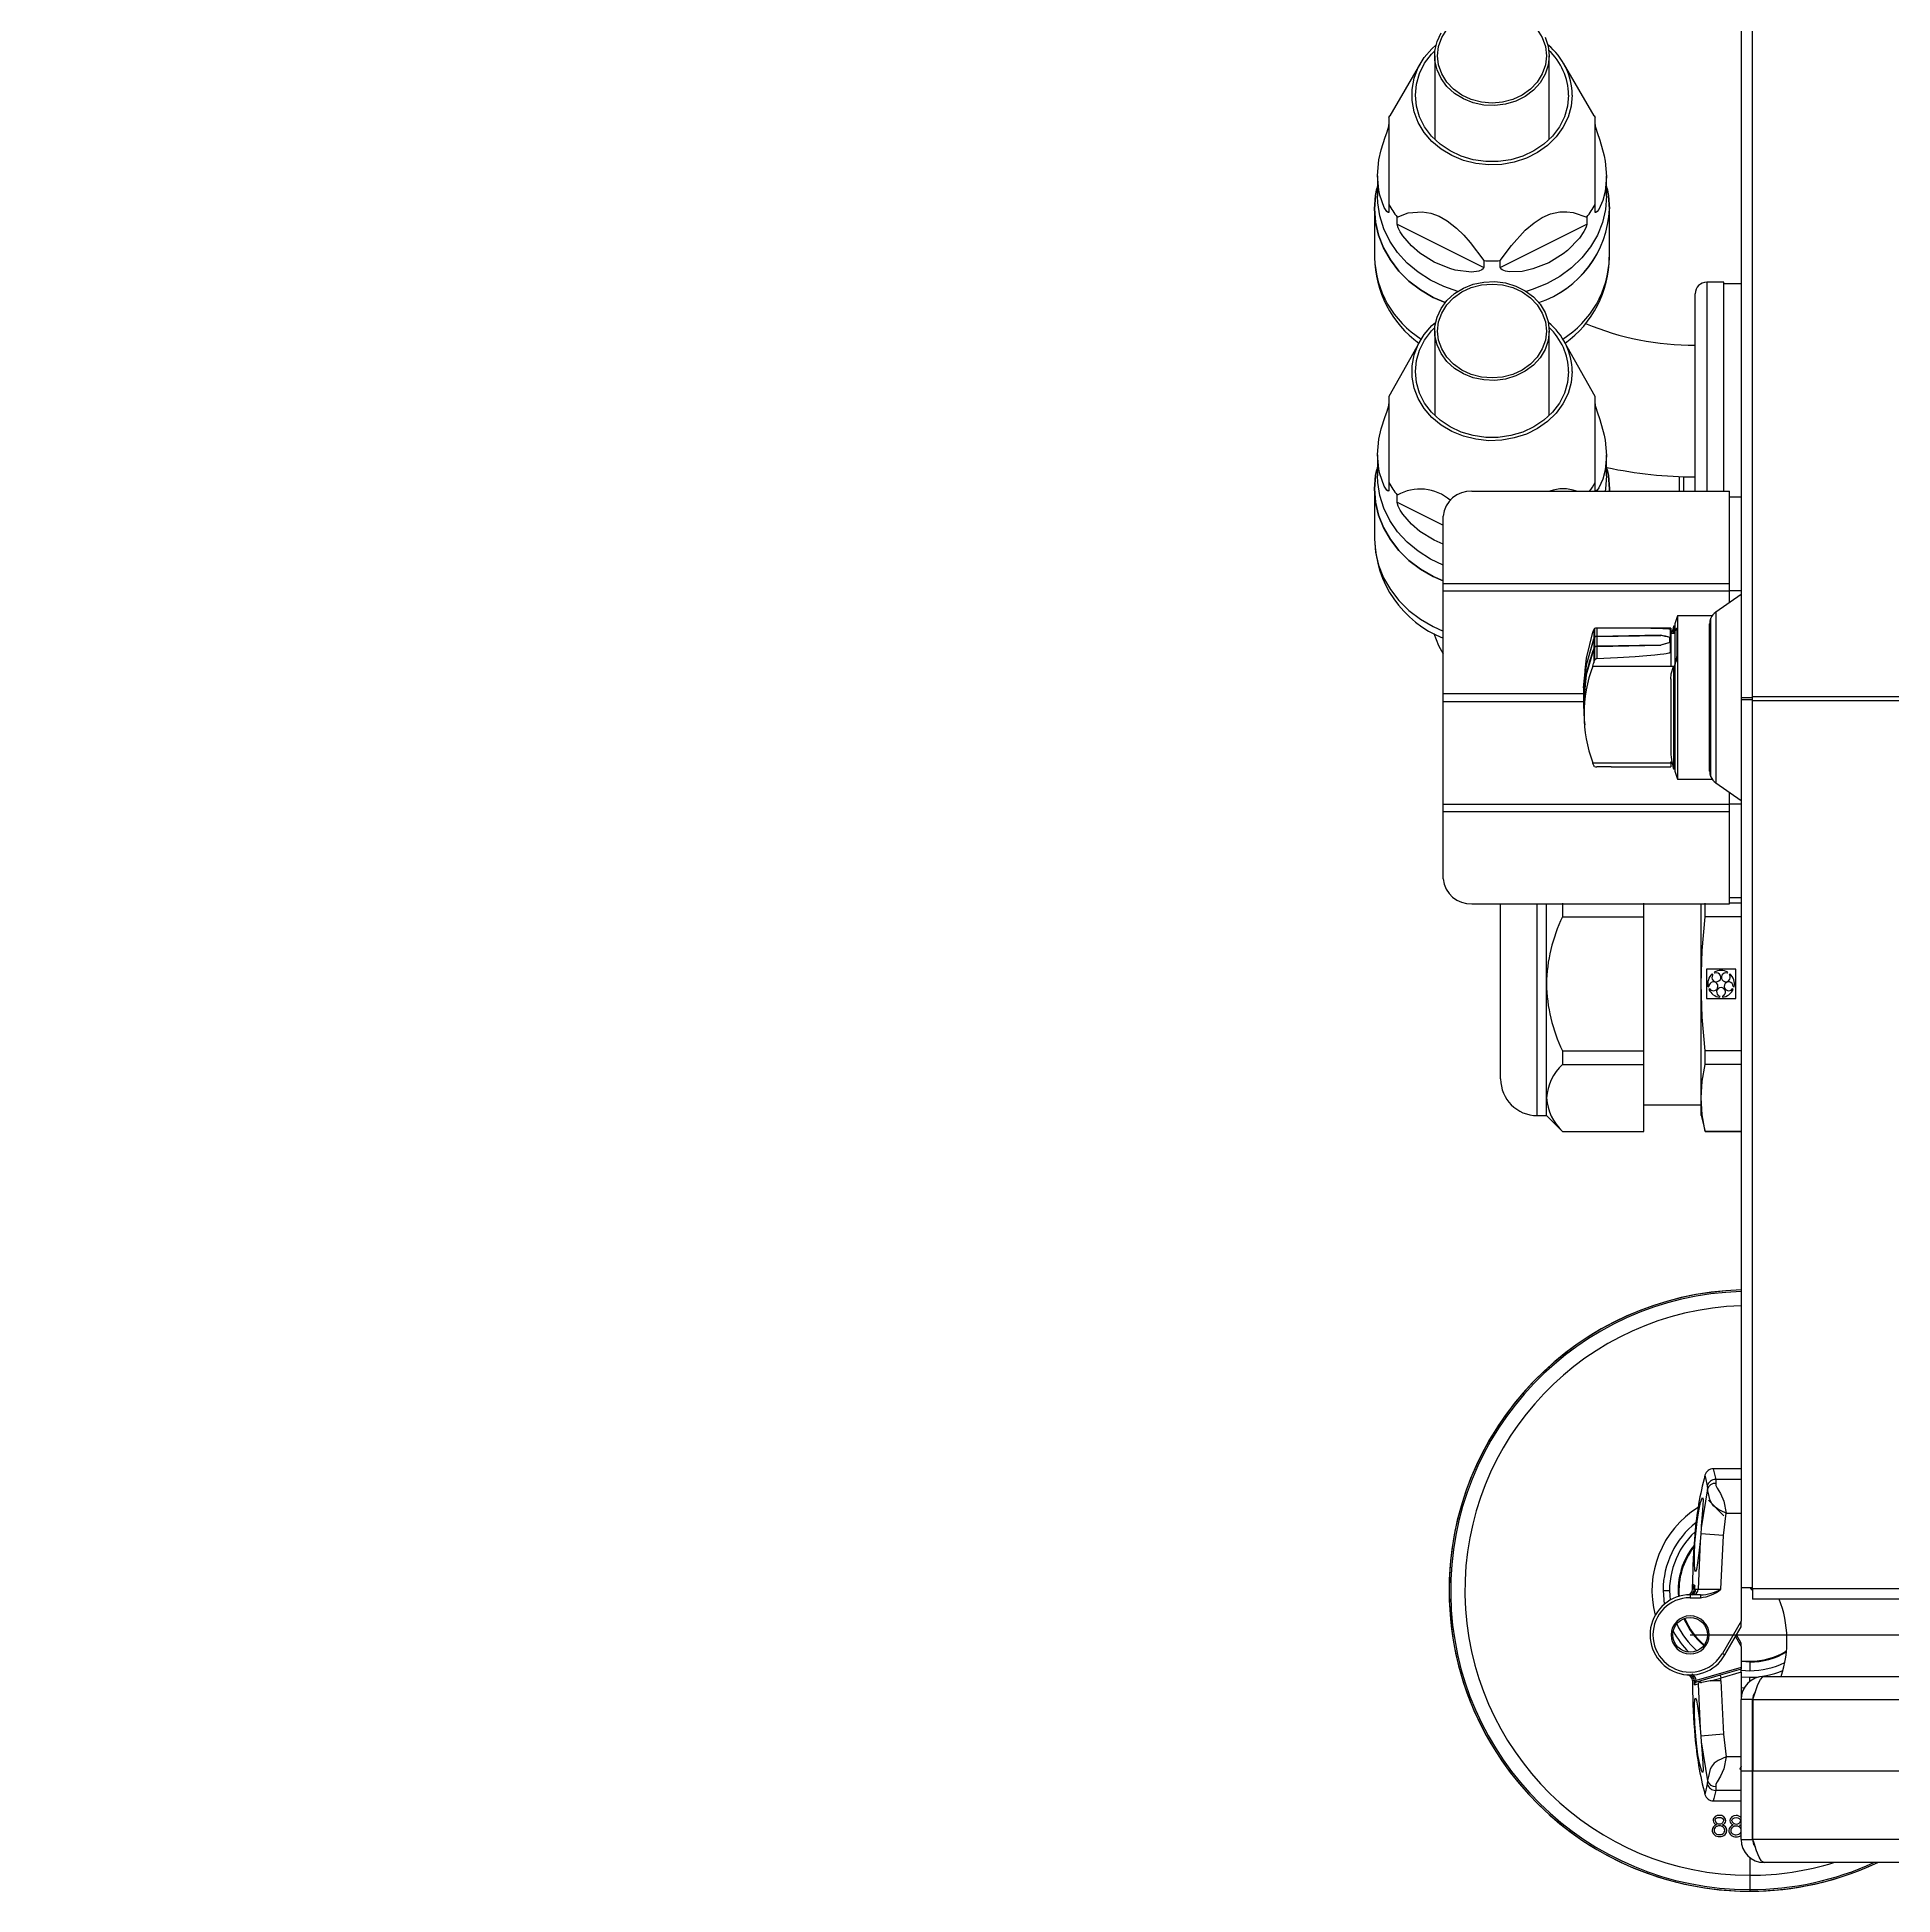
# Model space of a CAD drawing. Header units: inches. Extents: x -955375 to 106222, y -96450 to 64845.
# Drawn here: x 24498 to 24829.4, y 49374.9 to 49706.7 of the extents above; entities that cross this region are included whole.
import ezdxf

# ---------------------------------------------------------------- set-up
doc = ezdxf.new("R2010")
doc.units = ezdxf.units.IN
doc.header["$MEASUREMENT"] = 0
doc.linetypes.add('CONTINUA', pattern=[0])
doc.layers.add('ACHUTECH', color=24, linetype='Continuous', lineweight=18)
doc.layers.add('DIBUJO', color=2, linetype='Continuous')
doc.styles.get("Standard").update_dxf_attribs({"font": 'isocp2.shx'})
doc.dimstyles.new('SUPERPEQUEÑA', dxfattribs={"dimtxt": 0.1, "dimasz": 0.05, "dimexe": 0.1, "dimexo": 0.15, "dimgap": 0.05, "dimtad": 1, "dimzin": 0, "dimdsep": 46, "dimtxsty": 'Standard', "dimblk1": 'CRUZZ', "dimblk2": 'CRUZZ', "dimsah": 1, "dimcen": 0.03, "dimse1": 1, "dimse2": 1, "dimclrd": 109, "dimclre": 4, "dimclrt": 173, "dimadec": 0, "dimazin": 0, "dimtfac": 1, "dimtix": 1, "dimtmove": 1, "dimatfit": 3, "dimldrblk": 'CRUZZ', "dimfxl": 1, "dimtolj": 1, "dimtzin": 0, "dimlwd": -1, "dimarcsym": 0})

# ---------------------------------------------------------------- blocks, each defined once
blk = doc.blocks.new('CRUZ')
at = {"layer": 'DIBUJO', "color": 7, "lineweight": -3}
for p, q in [((-0.22, 0), (0.22, 0)), ((0, 0.22), (0, -0.22))]:
    blk.add_line(p, q, dxfattribs=at)
at = {"layer": 'DIBUJO', "color": 7, "lineweight": -3, "const_width": 0.05}
blk.add_lwpolyline([(-0.03, 0, 1), (0.03, 0, 1)], format="xyb", close=True, dxfattribs=at)
blk = doc.blocks.new('CRUZZ')
at = {"layer": 'DIBUJO', "color": 3, "xscale": 10, "yscale": 10, "zscale": 10}
blk.add_blockref('CRUZ', (0, 0), dxfattribs=at)
blk = doc.blocks.new('*D178')
at = {"layer": 'ACHUTECH', "color": 7, "ltscale": 500, "transparency": 16777216}
blk.add_line((6285.44, 60544.62), (93195.31, 60544.62), dxfattribs=at)
at = {"layer": 'Defpoints', "color": 0, "linetype": 'CONTINUA', "ltscale": 500, "transparency": 16777216}
for p in [(93195.36, 60544.62), (93195.36, 48341.76), (6285.39, 47809.89)]:
    blk.add_point(p, dxfattribs=at)
at = {"layer": 'ACHUTECH', "color": 7, "linetype": 'CONTINUA', "ltscale": 500, "transparency": 16777216, "xscale": 0.05, "yscale": 0.05, "zscale": 0.05, "rotation": 180}
blk.add_blockref('CRUZZ', (6285.39, 60544.62), dxfattribs=at)
at = {"layer": 'ACHUTECH', "color": 7, "linetype": 'CONTINUA', "ltscale": 500, "transparency": 16777216, "xscale": 0.05, "yscale": 0.05, "zscale": 0.05}
blk.add_blockref('CRUZZ', (93195.36, 60544.62), dxfattribs=at)
at = {"layer": 'ACHUTECH', "color": 7, "linetype": 'CONTINUA', "lineweight": 13, "ltscale": 500, "transparency": 16777216, "insert": (49740.37, 60544.71), "char_height": 0.15, "attachment_point": 5}
blk.add_mtext('\\A1;86909.97', dxfattribs=at)
blk = doc.blocks.new('*D185')
at = {"layer": 'ACHUTECH', "color": 7, "ltscale": 500, "transparency": 16777216}
blk.add_line((5118.65, 54499.15), (5118.65, 25409.93), dxfattribs=at)
at = {"layer": 'Defpoints', "color": 0, "linetype": 'CONTINUA', "ltscale": 500, "transparency": 16777216}
for p in [(26169.23, 54499.2), (5118.65, 25409.88), (6592.24, 25409.88)]:
    blk.add_point(p, dxfattribs=at)
at = {"layer": 'ACHUTECH', "color": 7, "linetype": 'CONTINUA', "ltscale": 500, "transparency": 16777216, "xscale": 0.05, "yscale": 0.05, "zscale": 0.05}
for p, rotation in [((5118.65, 54499.2), 90), ((5118.65, 25409.88), 270)]:
    blk.add_blockref('CRUZZ', p, dxfattribs=dict(at, rotation=rotation))
at = {"layer": 'ACHUTECH', "color": 7, "linetype": 'CONTINUA', "lineweight": 13, "ltscale": 500, "transparency": 16777216, "insert": (5118.56, 39954.54), "char_height": 0.15, "attachment_point": 5, "rotation": 90}
blk.add_mtext('\\A1;29089.32', dxfattribs=at)

msp = doc.modelspace()

# ---------------------------------------------------------------- linework, layer by layer
at = {"color": 7, "linetype": 'Continuous', "lineweight": 25}
for p, q in [((24802.324, 49745.502), (24802.324, 49588.753)), ((24804.37, 49588.931), (24804.37, 49745.68)), ((24745.072, 49702.013), (24739.604, 49692.658)), ((24747.603, 49703.367), (24747.603, 49688.429)), ((24768.059, 49688.429), (24768.059, 49703.367)), ((24776.059, 49692.658), (24770.59, 49702.013)), ((24739.42, 49692.336), (24739.42, 49676.793)), ((24776.242, 49676.793), (24776.242, 49692.336)), ((24737.375, 49681.894), (24737.375, 49678.297)), ((24778.288, 49678.297), (24778.288, 49681.894)), ((24737.375, 49680.076), (24737.276, 49679.651)), ((24778.386, 49679.651), (24778.288, 49680.076)), ((24736.863, 49676.041), (24736.863, 49667.356)), ((24739.42, 49676.793), (24739.42, 49675.539)), ((24776.242, 49675.539), (24776.242, 49676.793)), ((24778.799, 49667.356), (24778.799, 49676.041)), ((24740.903, 49673.3), (24740.903, 49674.553)), ((24740.903, 49673.3), (24756.348, 49665.528)), ((24759.314, 49665.528), (24774.759, 49673.3)), ((24774.759, 49674.553), (24774.759, 49673.3)), ((24756.348, 49666.781), (24756.348, 49665.528)), ((24759.314, 49665.528), (24759.314, 49666.781)), ((24799.256, 49662.908), (24796.187, 49662.908)), ((24796.187, 49662.908), (24796.187, 49625.575)), ((24799.256, 49625.575), (24799.256, 49662.908)), ((24802.324, 49662.653), (24799.256, 49662.653)), ((24794.142, 49625.575), (24794.142, 49660.863)), ((24744.943, 49652.348), (24739.42, 49642.507)), ((24747.603, 49654.201), (24747.603, 49639.124)), ((24768.059, 49639.124), (24768.059, 49654.201)), ((24776.242, 49642.507), (24770.719, 49652.348)), ((24739.42, 49642.507), (24739.42, 49627.119)), ((24776.242, 49627.119), (24776.242, 49642.507)), ((24737.375, 49632.059), (24737.375, 49628.35)), ((24778.288, 49628.35), (24778.288, 49632.059)), ((24737.375, 49630.04), (24737.244, 49629.455)), ((24778.419, 49629.455), (24778.288, 49630.04)), ((24791.329, 49625.575), (24791.329, 49628.236)), ((24792.096, 49625.575), (24792.096, 49628.197)), ((24736.863, 49626.024), (24736.863, 49617.069)), ((24739.42, 49627.119), (24739.42, 49625.827)), ((24740.903, 49623.61), (24740.903, 49624.903)), ((24754.251, 49625.575), (24800.279, 49625.575)), ((24776.242, 49625.827), (24776.242, 49627.119)), ((24778.799, 49626.024), (24778.793, 49625.575)), ((24778.799, 49625.575), (24778.799, 49626.024)), ((24800.279, 49609.137), (24800.279, 49625.575)), ((24740.903, 49623.61), (24749.137, 49619.508)), ((24802.324, 49624.552), (24800.279, 49624.552)), ((24749.137, 49609.137), (24749.137, 49621.146)), ((24749.137, 49607.801), (24749.137, 49609.137)), ((24749.137, 49609.137), (24800.279, 49609.137)), ((24800.279, 49607.801), (24800.279, 49609.137)), ((24749.137, 49589.463), (24749.137, 49607.801)), ((24749.137, 49607.801), (24800.279, 49607.801)), ((24802.324, 49607.164), (24797.789, 49603.988)), ((24800.279, 49605.732), (24800.279, 49607.801)), ((24802.324, 49607.801), (24800.279, 49607.801)), ((24790.934, 49603.328), (24790.511, 49601.907)), ((24790.511, 49601.907), (24790.511, 49600.58)), ((24797.139, 49603.328), (24790.934, 49603.328)), ((24790.934, 49603.328), (24790.934, 49574.178)), ((24796.699, 49575.612), (24796.699, 49601.894)), ((24796.925, 49602.936), (24796.921, 49602.936)), ((24796.921, 49574.57), (24796.921, 49602.936)), ((24796.925, 49574.56), (24796.925, 49602.946)), ((24797.789, 49603.988), (24797.789, 49573.518)), ((24776.137, 49601.086), (24776.016, 49600.917)), ((24776.016, 49600.917), (24776.016, 49599.265)), ((24776.137, 49599.506), (24776.016, 49599.265)), ((24776.016, 49599.232), (24776.137, 49599.473)), ((24776.016, 49599.232), (24776.016, 49597.497)), ((24776.137, 49601.086), (24776.137, 49599.506)), ((24776.137, 49599.473), (24776.137, 49597.738)), ((24776.542, 49601.149), (24776.542, 49599.668)), ((24787.964, 49599.88), (24776.542, 49599.668)), ((24776.542, 49599.635), (24787.964, 49599.847)), ((24776.542, 49599.635), (24776.542, 49597.899)), ((24789.76, 49601.153), (24778.89, 49601.153)), ((24787.964, 49599.88), (24787.964, 49599.847)), ((24789.6, 49598.603), (24789.6, 49599.471)), ((24789.6, 49598.603), (24789.6, 49598.566)), ((24789.651, 49598.581), (24789.651, 49599.494)), ((24789.738, 49600.842), (24789.76, 49600.842)), ((24789.76, 49601.153), (24789.76, 49600.842)), ((24789.76, 49600.842), (24789.76, 49596.869)), ((24789.76, 49600.264), (24790.507, 49600.264)), ((24790.511, 49601.513), (24790.275, 49601.513)), ((24790.275, 49601.513), (24790.275, 49600.264)), ((24790.507, 49600.581), (24790.507, 49594.509)), ((24790.925, 49600.842), (24790.93, 49600.842)), ((24790.93, 49600.842), (24790.93, 49596.869)), ((24776.137, 49597.738), (24776.016, 49597.497)), ((24776.016, 49597.457), (24776.137, 49597.698)), ((24776.016, 49597.457), (24776.016, 49594.942)), ((24776.016, 49594.942), (24776.137, 49595.352)), ((24776.137, 49597.698), (24776.137, 49595.352)), ((24776.542, 49597.86), (24787.964, 49598.072)), ((24776.61, 49597.9), (24776.542, 49597.899)), ((24776.542, 49597.86), (24776.542, 49595.712)), ((24787.964, 49598.111), (24776.61, 49597.9)), ((24776.61, 49597.861), (24776.61, 49597.9)), ((24787.964, 49598.111), (24787.964, 49598.072)), ((24789.728, 49596.869), (24789.76, 49596.869)), ((24789.76, 49596.869), (24789.76, 49594.359)), ((24790.925, 49596.869), (24790.93, 49596.869)), ((24775.823, 49594.359), (24789.76, 49594.359)), ((24789.76, 49594.259), (24789.76, 49594.359)), ((24790.507, 49594.259), (24789.76, 49594.259)), ((24789.764, 49592.079), (24789.764, 49579.43)), ((24790.511, 49594.258), (24790.275, 49594.258)), ((24790.275, 49594.258), (24790.275, 49575.993)), ((24790.507, 49594.359), (24790.507, 49594.509)), ((24790.507, 49594.359), (24790.511, 49594.359)), ((24790.507, 49594.359), (24790.507, 49594.259)), ((24790.511, 49594.509), (24790.511, 49575.599)), ((24749.137, 49588.043), (24749.137, 49589.463)), ((24749.137, 49589.463), (24774.167, 49589.463)), ((24802.324, 49588.753), (24804.37, 49588.753)), ((24802.324, 49588.753), (24802.324, 49588.396)), ((24802.324, 49588.396), (24804.37, 49588.396)), ((24802.324, 49588.396), (24802.324, 49429.78)), ((24804.37, 49588.931), (25565.356, 49588.931)), ((24804.37, 49588.218), (24804.37, 49588.931)), ((24749.137, 49569.705), (24749.137, 49588.043)), ((24749.137, 49588.043), (24774.167, 49588.043)), ((24804.37, 49588.218), (25565.356, 49588.218)), ((24804.37, 49429.602), (24804.37, 49588.218)), ((24775.823, 49577.104), (24789.76, 49577.104)), ((24776.137, 49576.42), (24776.016, 49576.59)), ((24779.119, 49576.357), (24776.542, 49576.358)), ((24779.119, 49576.353), (24789.76, 49576.353)), ((24789.76, 49577.242), (24789.968, 49577.242)), ((24789.76, 49577.104), (24789.76, 49577.242)), ((24789.76, 49577.104), (24789.76, 49576.353)), ((24790.275, 49575.993), (24790.511, 49575.993)), ((24790.511, 49575.599), (24790.934, 49574.178)), ((24790.934, 49574.178), (24797.139, 49574.178)), ((24796.921, 49574.57), (24796.925, 49574.57)), ((24797.789, 49573.518), (24802.324, 49570.342)), ((24749.137, 49569.705), (24800.279, 49569.705)), ((24749.137, 49568.37), (24749.137, 49569.705)), ((24800.279, 49569.705), (24800.279, 49571.774)), ((24800.279, 49568.37), (24800.279, 49569.705)), ((24802.324, 49569.705), (24800.279, 49569.705)), ((24749.137, 49568.37), (24800.279, 49568.37)), ((24749.137, 49556.36), (24749.137, 49568.37)), ((24800.279, 49551.931), (24800.279, 49568.37)), ((24754.251, 49551.931), (24800.279, 49551.931)), ((24759.365, 49520.632), (24759.365, 49551.931)), ((24765.912, 49514.086), (24765.912, 49551.931)), ((24767.547, 49537.611), (24767.547, 49551.931)), ((24770.411, 49552.007), (24770.411, 49549.568)), ((24784.936, 49549.568), (24784.936, 49552.007)), ((24795.165, 49537.611), (24795.165, 49551.931)), ((24795.932, 49549.568), (24795.932, 49552.007)), ((24802.324, 49552.954), (24800.279, 49552.954)), ((24802.324, 49552.007), (24800.279, 49552.007)), ((24770.411, 49549.568), (24784.936, 49549.568)), ((24784.936, 49525.655), (24784.936, 49549.568)), ((24802.324, 49549.568), (24795.932, 49549.568)), ((24801.37, 49540.237), (24796.119, 49540.237)), ((24796.119, 49540.237), (24796.119, 49534.986)), ((24797.264, 49539.244), (24797.156, 49539.392)), ((24797.542, 49539.673), (24797.65, 49539.524)), ((24799.839, 49539.524), (24799.947, 49539.673)), ((24800.333, 49539.392), (24800.225, 49539.244)), ((24801.37, 49534.986), (24801.37, 49540.237)), ((24767.547, 49517.238), (24767.547, 49537.611)), ((24795.165, 49517.238), (24795.165, 49537.611)), ((24796.412, 49537.105), (24796.587, 49537.161)), ((24796.735, 49536.707), (24796.56, 49536.651)), ((24798.506, 49535.237), (24798.506, 49535.421)), ((24798.983, 49535.421), (24798.983, 49535.237)), ((24800.929, 49536.651), (24800.754, 49536.707)), ((24800.902, 49537.161), (24801.077, 49537.105)), ((24796.119, 49534.986), (24801.37, 49534.986)), ((24770.411, 49525.655), (24784.936, 49525.655)), ((24770.411, 49525.655), (24770.411, 49523.216)), ((24784.936, 49523.216), (24784.936, 49525.655)), ((24802.324, 49525.655), (24795.932, 49525.655)), ((24795.932, 49523.216), (24795.932, 49525.655)), ((24770.411, 49523.216), (24784.936, 49523.216)), ((24784.936, 49511.26), (24784.936, 49523.216)), ((24802.324, 49523.216), (24795.932, 49523.216)), ((24767.547, 49514.086), (24767.547, 49517.238)), ((24784.936, 49516.03), (24795.165, 49516.03)), ((24795.165, 49514.086), (24795.165, 49517.238)), ((24765.912, 49514.086), (24767.547, 49514.086)), ((24767.547, 49514.086), (24770.411, 49511.222)), ((24795.165, 49514.086), (24795.932, 49511.222)), ((24770.411, 49511.26), (24784.936, 49511.26)), ((24770.411, 49511.26), (24770.411, 49511.222)), ((24770.411, 49511.222), (24784.936, 49511.222)), ((24784.936, 49511.222), (24784.936, 49511.26)), ((24802.324, 49511.26), (24795.932, 49511.26)), ((24795.932, 49511.222), (24795.932, 49511.26)), ((24795.932, 49511.222), (24802.324, 49511.222)), ((24802.324, 49451.004), (24797.355, 49451.004)), ((24797.784, 49449.111), (24797.799, 49448.41)), ((24802.324, 49449.111), (24797.784, 49449.111)), ((24796.309, 49447.41), (24795.192, 49440.458)), ((24796.291, 49447.966), (24796.309, 49447.41)), ((24799.256, 49442.617), (24796.494, 49445.378)), ((24799.153, 49439.076), (24799.635, 49443.088)), ((24799.635, 49443.088), (24802.324, 49443.088)), ((24794.209, 49439.415), (24794.071, 49439.415)), ((24795.108, 49439.414), (24794.987, 49438.028)), ((24795.192, 49440.458), (24795.108, 49439.414)), ((24799.153, 49439.076), (24795.108, 49439.414)), ((24794.987, 49438.028), (24794.655, 49429.519)), ((24798.726, 49429.524), (24799.153, 49439.076)), ((24788.388, 49429.269), (24789.539, 49429.269)), ((24793.633, 49429.496), (24793.64, 49430.361)), ((24793.939, 49429.494), (24793.633, 49429.496)), ((24793.64, 49430.361), (24793.754, 49430.123)), ((24793.64, 49430.361), (24793.654, 49430.125)), ((24794.017, 49430.252), (24793.652, 49430.357)), ((24793.94, 49429.564), (24793.933, 49429.568)), ((24793.94, 49429.564), (24793.939, 49429.494)), ((24793.94, 49429.564), (24794.024, 49429.859)), ((24794.023, 49429.54), (24793.94, 49429.564)), ((24794.017, 49430.252), (24794.011, 49429.516)), ((24794.011, 49429.516), (24794.241, 49429.519)), ((24794.017, 49430.252), (24794.04, 49430.023)), ((24794.241, 49429.519), (24794.655, 49429.519)), ((24802.324, 49429.78), (24802.324, 49423.812)), ((24802.324, 49429.78), (24804.37, 49429.78)), ((24804.37, 49429.602), (24804.37, 49427.735)), ((24804.37, 49429.602), (25316.302, 49429.602)), ((24793.04, 49428.574), (24792.809, 49428.501)), ((24793.221, 49428.502), (24793.221, 49427.99)), ((24795.074, 49428.502), (24793.221, 49428.502)), ((24793.221, 49427.99), (24795.074, 49427.99)), ((24795.074, 49428.502), (24795.074, 49427.99)), ((25565.356, 49427.735), (24804.37, 49427.735)), ((24802.324, 49423.812), (24798.979, 49418.018)), ((24799.422, 49417.762), (24802.324, 49422.789)), ((24802.324, 49422.789), (24802.324, 49423.812)), ((24801.311, 49421.035), (24802.324, 49419.281)), ((24802.324, 49419.894), (24801.489, 49421.342)), ((24802.324, 49419.281), (24802.324, 49419.894)), ((24802.324, 49419.281), (24802.324, 49415.524)), ((24798.979, 49418.018), (24799.422, 49417.762)), ((24802.324, 49416.722), (24803.859, 49416.628)), ((24803.859, 49416.483), (24802.386, 49416.568)), ((24803.859, 49416.483), (24803.859, 49414.949)), ((24793.015, 49414.19), (24793.207, 49414.147)), ((24793.633, 49413.188), (24793.64, 49412.323)), ((24793.975, 49413.169), (24793.633, 49413.188)), ((24793.975, 49413.169), (24794.223, 49413.171)), ((24793.981, 49412.421), (24793.975, 49413.169)), ((24793.981, 49412.421), (24794.659, 49412.616)), ((24794.223, 49413.171), (24794.28, 49413.217)), ((24794.303, 49413.224), (24794.28, 49413.217)), ((24794.373, 49412.925), (24794.28, 49413.217)), ((24794.373, 49412.925), (24794.3, 49412.895)), ((24802.324, 49415.524), (24794.303, 49413.224)), ((24794.387, 49412.929), (24794.303, 49413.224)), ((24794.387, 49412.929), (24794.373, 49412.925)), ((24795.107, 49413.135), (24794.387, 49412.929)), ((24794.836, 49412.936), (24794.659, 49412.616)), ((24794.659, 49412.616), (24794.987, 49404.656)), ((24798.585, 49414.133), (24795.107, 49413.135)), ((24802.324, 49415.205), (24798.585, 49414.133)), ((24798.585, 49414.133), (24798.726, 49413.641)), ((24802.324, 49414.673), (24798.726, 49413.641)), ((24798.726, 49413.159), (24798.726, 49413.641)), ((24798.726, 49413.159), (24799.153, 49403.608)), ((24802.324, 49415.524), (24802.324, 49415.205)), ((24802.324, 49414.673), (24802.324, 49415.205)), ((24802.324, 49415.032), (24803.859, 49414.949)), ((24802.324, 49414.673), (24802.324, 49409.835)), ((24802.324, 49413.875), (24803.859, 49413.799)), ((24803.859, 49413.026), (24803.859, 49413.799)), ((24806.416, 49413.926), (25563.311, 49413.926)), ((24793.652, 49412.326), (24793.64, 49412.323)), ((24802.924, 49411.837), (24802.324, 49411.88)), ((24804.37, 49409.835), (24802.324, 49409.835)), ((24802.324, 49397.05), (24802.324, 49409.835)), ((24804.37, 49397.05), (24804.37, 49409.835)), ((24804.442, 49409.835), (24804.442, 49397.05)), ((24804.442, 49409.835), (25565.284, 49409.835)), ((24804.37, 49409.068), (24804.442, 49409.068)), ((24794.071, 49403.268), (24794.209, 49403.268)), ((24794.987, 49404.656), (24795.108, 49403.269)), ((24799.153, 49403.608), (24795.108, 49403.269)), ((24795.108, 49403.269), (24795.192, 49402.225)), ((24799.153, 49403.608), (24799.635, 49399.596)), ((24795.192, 49402.225), (24796.309, 49395.274)), ((24802.324, 49399.596), (24799.635, 49399.596)), ((24804.442, 49399.959), (24804.37, 49400.116)), ((24804.37, 49399.747), (24804.442, 49399.589)), ((24802.324, 49397.885), (24802.093, 49397.381)), ((24802.093, 49397.381), (24802.324, 49397.381)), ((24802.324, 49397.05), (24804.37, 49397.05)), ((24802.324, 49384.776), (24802.324, 49397.05)), ((24804.37, 49397.817), (24804.442, 49397.817)), ((24804.442, 49397.524), (24804.37, 49397.524)), ((24804.37, 49397.381), (24804.442, 49397.381)), ((24804.37, 49384.776), (24804.37, 49397.05)), ((24804.442, 49397.05), (25565.284, 49397.05)), ((24804.442, 49384.776), (24804.442, 49397.05)), ((24796.309, 49395.274), (24796.291, 49394.718)), ((24797.799, 49394.274), (24797.784, 49393.573)), ((24802.324, 49393.573), (24797.784, 49393.573)), ((24797.355, 49391.68), (24802.324, 49391.68)), ((24804.442, 49386.943), (24804.37, 49386.943)), ((24804.37, 49386.574), (24804.442, 49386.574)), ((24802.324, 49384.776), (24804.37, 49384.776)), ((25565.284, 49384.776), (24804.442, 49384.776)), ((24803.859, 49381.664), (24803.859, 49378.406)), ((25563.311, 49380.684), (24806.416, 49380.684)), ((24803.859, 49378.406), (24803.859, 49375.853)), ((24803.859, 49375.853), (24803.859, 49375.57))]:
    msp.add_line(p, q, dxfattribs=at)
at = {"color": 9, "linetype": 'Continuous', "lineweight": 25}
msp.add_line((24793.221, 49421.342), (25568.265, 49421.342), dxfattribs=at)
at = {"color": 7, "linetype": 'Continuous', "lineweight": 25, "flags": 128}
for points in [[(24767.548, 49703.367), (24767.361, 49701.715), (24766.808, 49700.126), (24765.91, 49698.662), (24764.702, 49697.379), (24763.23, 49696.326), (24761.55, 49695.543), (24759.727, 49695.061), (24757.831, 49694.898), (24755.935, 49695.061), (24754.113, 49695.543), (24752.433, 49696.326), (24750.96, 49697.379), (24749.752, 49698.662), (24748.854, 49700.126), (24748.301, 49701.715), (24748.114, 49703.367), (24748.301, 49705.02), (24748.854, 49706.608), (24749.752, 49708.073)], [(24765.91, 49708.073), (24766.808, 49706.608), (24767.361, 49705.02), (24767.548, 49703.367)], [(24772.151, 49696.348), (24771.965, 49694.346), (24771.414, 49692.395), (24770.511, 49690.547), (24769.279, 49688.85), (24767.751, 49687.346), (24765.966, 49686.076), (24763.97, 49685.072), (24761.815, 49684.359), (24759.557, 49683.958), (24757.255, 49683.877), (24754.967, 49684.119), (24752.753, 49684.678), (24750.671, 49685.539), (24748.775, 49686.68), (24747.113, 49688.071), (24745.728, 49689.677), (24744.657, 49691.456), (24743.928, 49693.361), (24743.558, 49695.343), (24743.558, 49697.352), (24743.928, 49699.335), (24744.657, 49701.24), (24745.728, 49703.018), (24747.113, 49704.624), (24747.844, 49705.292)], [(24768.059, 49703.367), (24767.875, 49701.68), (24767.327, 49700.054), (24766.436, 49698.548), (24765.234, 49697.215), (24763.764, 49696.105), (24762.08, 49695.258), (24760.243, 49694.704), (24758.318, 49694.463), (24756.376, 49694.543), (24754.486, 49694.943), (24752.717, 49695.647), (24751.133, 49696.63), (24749.791, 49697.857), (24748.74, 49699.282), (24748.017, 49700.856), (24747.649, 49702.52), (24747.649, 49704.215), (24748.017, 49705.879), (24748.74, 49707.453)], [(24767.327, 49706.681), (24767.875, 49705.055), (24768.059, 49703.367)], [(24771.512, 49696.348), (24771.325, 49694.385), (24770.77, 49692.476), (24769.863, 49690.673), (24768.627, 49689.024), (24767.097, 49687.575), (24765.314, 49686.365), (24763.327, 49685.428), (24761.189, 49684.789), (24758.961, 49684.465), (24756.701, 49684.465), (24754.473, 49684.789), (24752.336, 49685.428), (24750.349, 49686.365), (24748.566, 49687.575), (24747.035, 49689.024), (24745.8, 49690.673), (24744.892, 49692.476), (24744.337, 49694.385), (24744.151, 49696.348), (24744.337, 49698.31), (24744.892, 49700.219), (24745.8, 49702.023), (24747.035, 49703.671), (24747.662, 49704.324)], [(24739.42, 49692.336), (24739.585, 49692.626), (24739.604, 49692.658)], [(24776.059, 49692.658), (24776.077, 49692.626), (24776.242, 49692.336)], [(24739.42, 49675.539), (24739.383, 49675.374), (24739.287, 49675.345), (24739.05, 49675.527), (24738.579, 49676.248), (24737.771, 49678.484), (24737.594, 49679.329), (24737.375, 49681.962), (24737.632, 49684.761), (24738.045, 49686.585), (24738.758, 49688.824), (24739.034, 49689.616), (24739.284, 49690.389), (24739.388, 49690.806), (24739.42, 49691.083)], [(24776.242, 49691.083), (24776.279, 49690.784), (24776.375, 49690.4), (24776.612, 49689.663), (24777.083, 49688.304), (24777.891, 49685.471), (24778.068, 49684.542), (24778.288, 49681.824), (24778.031, 49679.126), (24777.617, 49677.528), (24776.904, 49675.931), (24776.628, 49675.545), (24776.379, 49675.346), (24776.275, 49675.38), (24776.242, 49675.539)], [(24749.467, 49659.282), (24747.347, 49660.213), (24745.067, 49661.541), (24743.005, 49663.118), (24741.196, 49664.915), (24739.672, 49666.903), (24738.459, 49669.047), (24737.578, 49671.31), (24737.043, 49673.655), (24736.863, 49676.041), (24737.043, 49678.426), (24737.276, 49679.651)], [(24737.276, 49679.651), (24737.043, 49678.426), (24736.863, 49676.041), (24737.043, 49673.655), (24737.578, 49671.31), (24738.459, 49669.047), (24739.672, 49666.903), (24741.196, 49664.915), (24743.005, 49663.118), (24745.067, 49661.541), (24747.347, 49660.213), (24749.467, 49659.282)], [(24751.723, 49661.28), (24749.22, 49662.123), (24746.824, 49663.268), (24744.624, 49664.681), (24742.659, 49666.337), (24740.966, 49668.206), (24739.573, 49670.255), (24738.506, 49672.448), (24737.784, 49674.745), (24737.42, 49677.106), (24737.375, 49678.297)], [(24778.288, 49678.297), (24778.105, 49675.92), (24777.561, 49673.586), (24776.665, 49671.336), (24775.432, 49669.21), (24773.886, 49667.247), (24772.052, 49665.48), (24769.966, 49663.943), (24767.662, 49662.661), (24765.183, 49661.658), (24763.939, 49661.28)], [(24778.386, 49679.651), (24778.62, 49678.426), (24778.799, 49676.041)], [(24778.799, 49676.041), (24778.62, 49678.426), (24778.386, 49679.651)], [(24740.903, 49674.553), (24742.873, 49675.279), (24745.343, 49675.506), (24746.931, 49675.249), (24748.371, 49674.719), (24749.846, 49673.878), (24751.507, 49672.573), (24752.805, 49671.299), (24753.94, 49670.009), (24756.348, 49666.781)], [(24759.314, 49666.781), (24761.284, 49669.489), (24763.754, 49672.202), (24765.342, 49673.543), (24766.781, 49674.462), (24768.257, 49675.106), (24769.918, 49675.473), (24771.216, 49675.506), (24772.351, 49675.358), (24774.759, 49674.553)], [(24756.348, 49665.528), (24756.264, 49665.301), (24756.038, 49665.111), (24755.463, 49664.885), (24754.195, 49664.73), (24751.272, 49665.089), (24750.303, 49665.357), (24747.498, 49666.501), (24744.932, 49668.105), (24743.439, 49669.386), (24741.89, 49671.204), (24741.442, 49671.91), (24741.084, 49672.628), (24740.946, 49673.028), (24740.903, 49673.3)], [(24774.759, 49673.3), (24774.711, 49673.007), (24774.582, 49672.638), (24774.244, 49671.953), (24773.447, 49670.758), (24771.333, 49668.582), (24770.54, 49667.964), (24767.952, 49666.395), (24765.132, 49665.288), (24763.225, 49664.858), (24760.962, 49664.758), (24760.239, 49664.875), (24759.632, 49665.107), (24759.389, 49665.314), (24759.314, 49665.528)], [(24768.059, 49654.201), (24767.875, 49652.531), (24767.327, 49650.921), (24766.436, 49649.43), (24765.234, 49648.111), (24763.764, 49647.012), (24762.08, 49646.173), (24760.243, 49645.625), (24758.318, 49645.386), (24756.376, 49645.466), (24754.486, 49645.861), (24752.717, 49646.558), (24751.133, 49647.531), (24749.791, 49648.746), (24748.74, 49650.157), (24748.017, 49651.715), (24747.649, 49653.362), (24747.649, 49655.04), (24748.017, 49656.688), (24748.74, 49658.245), (24749.791, 49659.657), (24751.133, 49660.871), (24752.717, 49661.844), (24754.486, 49662.541), (24756.376, 49662.937), (24758.318, 49663.017), (24760.243, 49662.778), (24762.08, 49662.229), (24763.764, 49661.39), (24765.234, 49660.292), (24766.436, 49658.973), (24767.327, 49657.481), (24767.875, 49655.872), (24768.059, 49654.201)], [(24767.548, 49654.201), (24767.361, 49652.566), (24766.808, 49650.993), (24765.91, 49649.543), (24764.702, 49648.273), (24763.23, 49647.23), (24761.55, 49646.455), (24759.727, 49645.978), (24757.831, 49645.817), (24755.935, 49645.978), (24754.113, 49646.455), (24752.433, 49647.23), (24750.96, 49648.273), (24749.752, 49649.543), (24748.854, 49650.993), (24748.301, 49652.566), (24748.114, 49654.201), (24748.301, 49655.837), (24748.854, 49657.41), (24749.752, 49658.859), (24750.96, 49660.13), (24752.433, 49661.172), (24754.113, 49661.947), (24755.935, 49662.424), (24757.831, 49662.585), (24759.727, 49662.424), (24761.55, 49661.947), (24763.23, 49661.172), (24764.702, 49660.13), (24765.91, 49658.859), (24766.808, 49657.41), (24767.361, 49655.837), (24767.548, 49654.201)], [(24772.151, 49646.963), (24771.965, 49644.981), (24771.414, 49643.05), (24770.511, 49641.221), (24769.279, 49639.541), (24767.751, 49638.052), (24765.966, 49636.795), (24763.97, 49635.8), (24761.815, 49635.095), (24759.557, 49634.698), (24757.255, 49634.618), (24754.967, 49634.857), (24752.753, 49635.41), (24750.671, 49636.263), (24748.775, 49637.392), (24747.113, 49638.77), (24745.728, 49640.359), (24744.657, 49642.12), (24743.928, 49644.006), (24743.558, 49645.969), (24743.558, 49647.957), (24743.928, 49649.92), (24744.657, 49651.806), (24745.728, 49653.567), (24747.113, 49655.156), (24747.761, 49655.747)], [(24771.512, 49646.963), (24771.325, 49645.02), (24770.77, 49643.13), (24769.863, 49641.345), (24768.627, 49639.713), (24767.097, 49638.279), (24765.314, 49637.081), (24763.327, 49636.153), (24761.189, 49635.52), (24758.961, 49635.199), (24756.701, 49635.199), (24754.473, 49635.52), (24752.336, 49636.153), (24750.349, 49637.081), (24748.566, 49638.279), (24747.035, 49639.713), (24745.8, 49641.345), (24744.892, 49643.13), (24744.337, 49645.02), (24744.151, 49646.963), (24744.337, 49648.906), (24744.892, 49650.796), (24745.8, 49652.581), (24747.035, 49654.213), (24747.629, 49654.827)], [(24739.42, 49625.827), (24739.383, 49625.653), (24739.287, 49625.617), (24739.05, 49625.786), (24738.579, 49626.486), (24737.771, 49628.687), (24737.594, 49629.522), (24737.375, 49632.127), (24737.632, 49634.9), (24738.045, 49636.71), (24738.758, 49638.94), (24739.034, 49639.733), (24739.284, 49640.509), (24739.388, 49640.931), (24739.42, 49641.214)], [(24776.242, 49641.214), (24776.279, 49640.909), (24776.375, 49640.52), (24776.612, 49639.779), (24777.083, 49638.421), (24777.891, 49635.604), (24778.068, 49634.683), (24778.288, 49631.99), (24778.031, 49629.322), (24777.617, 49627.744), (24776.904, 49626.177), (24776.628, 49625.803), (24776.379, 49625.617), (24776.275, 49625.66), (24776.242, 49625.827)], [(24749.137, 49609.56), (24747.347, 49610.356), (24745.067, 49611.671), (24743.005, 49613.231), (24741.196, 49615.01), (24739.672, 49616.978), (24738.459, 49619.1), (24737.578, 49621.341), (24737.043, 49623.662), (24736.863, 49626.024), (24737.043, 49628.385), (24737.244, 49629.455)], [(24737.244, 49629.455), (24737.043, 49628.385), (24736.863, 49626.024), (24737.043, 49623.662), (24737.578, 49621.341), (24738.459, 49619.1), (24739.672, 49616.978), (24741.196, 49615.01), (24743.005, 49613.231), (24745.067, 49611.671), (24747.347, 49610.356), (24749.137, 49609.56)], [(24749.137, 49612.373), (24746.824, 49613.473), (24744.624, 49614.871), (24742.659, 49616.511), (24740.966, 49618.361), (24739.573, 49620.39), (24738.506, 49622.561), (24737.784, 49624.835), (24737.42, 49627.172), (24737.375, 49628.35)], [(24778.288, 49628.35), (24778.105, 49625.998), (24778.033, 49625.575)], [(24778.419, 49629.455), (24778.62, 49628.385), (24778.799, 49626.024)], [(24778.799, 49626.024), (24778.62, 49628.385), (24778.419, 49629.455)], [(24749.137, 49616.16), (24747.498, 49616.821), (24744.932, 49618.411), (24743.439, 49619.684), (24741.89, 49621.497), (24741.442, 49622.204), (24741.084, 49622.927), (24740.946, 49623.332), (24740.903, 49623.61)], [(24736.863, 49617.069), (24737.043, 49614.707), (24737.578, 49612.386), (24738.459, 49610.145), (24739.672, 49608.023), (24741.196, 49606.055), (24743.005, 49604.276), (24745.067, 49602.716), (24747.347, 49601.401), (24749.137, 49600.605)], [(24747.419, 49600.169), (24748.291, 49598.061), (24749.137, 49596.526)], [(24774.192, 49590.493), (24774.547, 49593.959), (24776.016, 49599.232)], [(24776.016, 49599.265), (24774.649, 49594.547), (24774.266, 49590.563)], [(24774.481, 49593.644), (24774.69, 49595.804), (24775.823, 49600.402)], [(24776.016, 49600.917), (24775.86, 49600.515), (24775.823, 49600.402)], [(24789.738, 49600.842), (24789.733, 49600.854), (24789.716, 49600.868), (24789.658, 49600.891), (24789.402, 49600.94), (24788.333, 49601.024), (24784.017, 49601.131), (24776.542, 49601.149)], [(24789.728, 49596.869), (24789.732, 49599.047), (24789.738, 49600.842)], [(24790.925, 49600.842), (24790.898, 49601.09), (24790.821, 49601.15), (24790.701, 49601.015), (24790.549, 49600.691), (24790.507, 49600.581)], [(24790.842, 49601.129), (24790.898, 49601.107), (24790.93, 49600.842)], [(24790.925, 49596.869), (24790.925, 49599.011), (24790.925, 49600.842)], [(24776.016, 49597.497), (24774.648, 49592.778), (24774.177, 49587.885)], [(24776.542, 49595.712), (24780.222, 49595.9), (24783.386, 49596.091), (24785.502, 49596.244), (24786.917, 49596.367), (24787.863, 49596.466), (24788.495, 49596.546), (24788.918, 49596.61), (24789.2, 49596.662), (24789.388, 49596.705), (24789.514, 49596.74), (24789.597, 49596.769), (24789.668, 49596.803), (24789.703, 49596.828), (24789.72, 49596.847), (24789.727, 49596.864), (24789.728, 49596.869)], [(24775.823, 49594.359), (24775.982, 49594.818), (24776.016, 49594.942)], [(24789.764, 49592.041), (24789.845, 49592.991), (24790.275, 49594.258)], [(24774.177, 49587.885), (24774.177, 49587.647), (24774.177, 49587.533), (24774.177, 49587.541)], [(24774.178, 49587.795), (24774.179, 49587.546), (24774.18, 49587.428), (24774.18, 49587.433)], [(24776.016, 49576.59), (24775.86, 49576.992), (24775.823, 49577.104)], [(24795.165, 49537.611), (24795.365, 49543.597), (24795.932, 49549.568)], [(24795.932, 49525.655), (24795.365, 49531.636), (24795.165, 49537.611)], [(24795.165, 49517.238), (24795.365, 49520.227), (24795.932, 49523.216)], [(24795.932, 49511.26), (24795.365, 49514.249), (24795.165, 49517.238)], [(24795.874, 49449.859), (24795.973, 49449.392), (24796.291, 49447.966)], [(24794.209, 49439.415), (24794.449, 49441.609), (24794.757, 49443.528), (24795.078, 49444.977), (24795.345, 49445.772), (24795.449, 49445.89), (24795.537, 49445.524), (24795.509, 49444.467), (24795.389, 49442.834), (24795.219, 49440.791), (24795.192, 49440.458)], [(24799.635, 49443.088), (24798.762, 49443.484), (24798.099, 49443.832), (24797.295, 49444.456), (24796.745, 49445.547), (24796.481, 49446.619), (24796.371, 49447.083), (24796.309, 49447.41)], [(24797.799, 49448.41), (24797.84, 49448.019), (24798.044, 49447.57), (24798.672, 49446.574), (24799.259, 49445.247), (24799.635, 49443.088)], [(24794.987, 49438.028), (24794.777, 49435.924), (24794.561, 49434.198), (24794.358, 49433.044), (24794.168, 49432.593), (24794.043, 49432.966), (24793.98, 49434.046), (24793.994, 49435.705), (24794.088, 49437.754), (24794.209, 49439.415)], [(24788.388, 49429.269), (24788.579, 49426.849), (24788.587, 49426.799)], [(24793.939, 49429.494), (24793.845, 49429.011), (24793.714, 49428.803)], [(24794.027, 49430.023), (24794.026, 49429.921), (24794.023, 49429.52)], [(24794.655, 49429.519), (24795.071, 49429.519), (24795.978, 49429.521), (24797.254, 49429.522), (24798.726, 49429.524)], [(24803.887, 49429.78), (24804.122, 49429.532), (24804.37, 49429.297)], [(24796.815, 49413.162), (24795.598, 49412.894), (24795.28, 49412.822), (24795.195, 49412.807), (24795.15, 49412.805), (24794.836, 49412.936)], [(24794.836, 49412.936), (24794.955, 49413.061), (24795.107, 49413.135)], [(24796.815, 49413.162), (24797.745, 49413.395), (24798.726, 49413.641)], [(24798.726, 49413.159), (24797.771, 49413.16), (24796.815, 49413.162)], [(24804.442, 49409.835), (24804.886, 49411.249), (24805.329, 49412.489), (24805.773, 49413.402), (24806.216, 49413.875), (24806.416, 49413.926)], [(24794.209, 49403.268), (24794.057, 49405.47), (24793.983, 49407.448), (24793.989, 49408.973), (24794.069, 49409.879), (24794.168, 49410.091), (24794.339, 49409.714), (24794.541, 49408.628), (24794.755, 49406.953), (24794.987, 49404.656)], [(24804.843, 49411.112), (24804.488, 49410.521), (24804.37, 49409.835)], [(24795.192, 49402.225), (24795.366, 49400.128), (24795.497, 49398.404), (24795.54, 49397.252), (24795.466, 49396.799), (24795.449, 49396.794), (24795.24, 49397.168), (24794.947, 49398.24), (24794.623, 49399.91), (24794.334, 49402.001), (24794.209, 49403.268)], [(24799.635, 49399.596), (24798.238, 49398.931), (24797.498, 49398.428), (24796.966, 49397.739), (24796.8, 49397.319), (24796.763, 49397.198), (24796.745, 49397.136), (24796.481, 49396.064), (24796.371, 49395.601), (24796.37, 49395.599), (24796.367, 49395.584), (24796.358, 49395.547), (24796.329, 49395.42), (24796.328, 49395.414), (24796.319, 49395.368), (24796.316, 49395.352), (24796.315, 49395.344), (24796.309, 49395.274)], [(24799.635, 49399.596), (24799.259, 49397.436), (24798.672, 49396.11), (24798.044, 49395.114), (24797.84, 49394.664), (24797.799, 49394.274)], [(24796.291, 49394.718), (24795.974, 49393.297), (24795.873, 49392.822), (24795.874, 49392.825)], [(24798.474, 49389.118), (24798.063, 49389.063), (24797.699, 49388.883), (24797.553, 49388.748), (24797.439, 49388.586), (24797.363, 49388.407), (24797.344, 49388.312), (24797.337, 49388.215)], [(24797.685, 49388.202), (24797.703, 49388.326), (24797.755, 49388.44), (24797.836, 49388.536), (24797.942, 49388.619), (24798.186, 49388.722), (24798.455, 49388.748)], [(24798.455, 49388.748), (24798.724, 49388.716), (24798.971, 49388.61), (24799.153, 49388.422), (24799.208, 49388.306), (24799.227, 49388.181)], [(24799.481, 49385.706), (24799.702, 49386.051), (24799.775, 49386.448)], [(24801.461, 49389.077), (24801.049, 49389.019), (24800.685, 49388.835), (24800.539, 49388.699), (24800.425, 49388.536), (24800.349, 49388.356), (24800.33, 49388.261), (24800.323, 49388.164)], [(24800.671, 49388.155), (24800.689, 49388.278), (24800.741, 49388.393), (24800.822, 49388.49), (24800.928, 49388.574), (24801.173, 49388.679), (24801.441, 49388.708)], [(24801.441, 49388.708), (24801.711, 49388.679), (24801.958, 49388.575), (24802.141, 49388.389), (24802.196, 49388.274), (24802.215, 49388.149)], [(24802.324, 49387.2), (24802.301, 49387.221), (24802.012, 49387.385)], [(24804.37, 49384.776), (24804.561, 49383.912), (24804.834, 49383.541)], [(24806.416, 49380.684), (24805.972, 49380.937), (24805.529, 49381.662), (24805.085, 49382.772), (24804.642, 49384.129), (24804.442, 49384.776)]]:
    msp.add_lwpolyline(points, dxfattribs=at)
at = {"color": 7, "linetype": 'Continuous', "lineweight": 25}
msp.add_circle((24793.221, 49421.342), 3.094, dxfattribs=at)
for centre, radius, start, end in [((24760.401, 49696.178), 11.751, 0.82781, 50.86186), ((24760.362, 49696.2), 11.151, 0.75849, 46.76066), ((24754.644, 49685.266), 17.423, 209.09993, 217.94131), ((24760.345, 49676.801), 18.47, 288.46533, 357.64112), ((24760.429, 49676.737), 18.383, 288.27811, 357.82834), ((24761.018, 49685.266), 17.423, 322.05869, 330.90007), ((24755.787, 49667.451), 18.924, 180.28923, 234.43429), ((24754.595, 49667.814), 17.737, 181.47887, 237.99259), ((24757.831, 49690.196), 23.462, 266.37526, 273.62474), ((24761.068, 49667.814), 17.737, 302.00741, 358.52113), ((24760.028, 49667.316), 18.735, 305.42163, 0.21437), ((24796.187, 49660.863), 2.046, 90, 180), ((24760.576, 49646.783), 11.576, 0.88889, 50.74311), ((24760.526, 49646.806), 10.986, 0.82079, 46.89481), ((24793.749, 49701.116), 49.448, 247.14679, 270.45515), ((24794.508, 49707.014), 78.868, 258.16819, 269.73399), ((24754.443, 49635.567), 17.235, 209.34962, 218.22548), ((24744.975, 49617.662), 8.307, 49.36522, 119.35004), ((24753.932, 49620.777), 4.809, 86.18874, 175.59805), ((24770.55, 49619.719), 6.316, 67.98485, 112.01515), ((24761.346, 49635.488), 17.086, 324.53506, 330.67174), ((24756.175, 49617.348), 19.314, 180.82677, 248.62918), ((24799.256, 49601.894), 2.557, 155.94735, 180), ((24799.256, 49601.894), 2.557, 125, 155.69612), ((24776.474, 49600.248), 0.903, 85.62733, 111.8694), ((24776.538, 49599.091), 0.577, 89.53823, 133.95458), ((24776.541, 49599.049), 0.586, 89.88555, 133.59445), ((24801.562, 49598.076), 11.799, 163.06336, 169.30956), ((24800.421, 49587.809), 26.243, 158.4288, 180.03071), ((24776.538, 49597.322), 0.577, 89.53593, 133.94371), ((24776.541, 49597.274), 0.586, 89.88673, 133.60571), ((24776.64, 49595.194), 0.527, 100.6419, 162.59585), ((24783.639, 49596.944), 7.286, 340.47896, 359.41239), ((24784.337, 49596.822), 6.592, 339.45953, 0.41326), ((24799.062, 49585.732), 24.789, 159.63326, 200.3691), ((24825.46, 49588.732), 51.299, 178.03353, 179.97617), ((24825.46, 49588.774), 51.299, 181.49624, 185.50308), ((24801.562, 49579.43), 11.799, 180, 196.93664), ((24776.474, 49577.256), 0.901, 248.0657, 274.37063), ((24799.256, 49575.612), 2.557, 180, 204.05265), ((24799.256, 49575.612), 2.557, 204.30388, 235), ((24753.932, 49556.729), 4.809, 184.40195, 273.81126), ((24796.427, 49537.015), 28.886, 154.24233, 178.81659), ((24798.744, 49537.611), 2.387, 131.73917, 192.26083), ((24797.903, 49538.77), 0.796, 143.4576, 108.5424), ((24798.744, 49537.611), 2.387, 59.73917, 120.26083), ((24799.586, 49538.77), 0.796, 71.4576, 36.5424), ((24798.744, 49537.611), 2.387, 347.73917, 48.26083), ((24796.434, 49538.21), 28.893, 181.18638, 205.7547), ((24798.744, 49537.611), 2.387, 203.73917, 264.26083), ((24797.383, 49537.169), 0.796, 215.4576, 180.5424), ((24798.744, 49536.18), 0.796, 287.4576, 252.5424), ((24798.744, 49537.611), 2.387, 275.73917, 336.26083), ((24800.106, 49537.169), 0.796, 359.4576, 324.5424), ((24776.782, 49516.489), 9.264, 133.44027, 175.36435), ((24765.912, 49520.632), 6.546, 180, 270), ((24776.763, 49517.978), 9.245, 184.58872, 226.60666), ((24803.859, 49429.269), 53.699, 91.63725, 270), ((24803.859, 49429.269), 53.699, 91.63725, 180), ((24803.859, 49429.269), 53.415, 91.64593, 270), ((24803.859, 49429.269), 50.863, 91.72855, 270), ((24854.323, 49434.399), 60.461, 165.18503, 175.24127), ((24797.358, 49449.467), 1.537, 89.62334, 165.5582), ((24797.773, 49447.58), 1.532, 89.59666, 165.38368), ((24874.804, 49467.491), 79.183, 192.01749, 193.42158), ((24797.716, 49446.923), 1.489, 86.81294, 160.92426), ((24803.859, 49429.269), 17.456, 121.85688, 194.69968), ((24803.859, 49429.269), 15.47, 128.30098, 180), ((24803.859, 49429.269), 14.32, 132.96165, 186.91965), ((24921.484, 49428.809), 127.854, 175.24127, 179.30628), ((24803.859, 49429.269), 12.785, 141.0692, 184.8575), ((24803.859, 49429.269), 12.64, 142.01328, 184.7222), ((24803.859, 49429.269), 53.699, 180, 295.20877), ((24792.609, 49429.502), 1.023, 274.317, 359.66009), ((24792.986, 49429.523), 1.024, 271.57613, 359.60094), ((24793.22, 49429.523), 1.021, 270.08141, 359.76408), ((24793.634, 49429.522), 1.02, 270.13697, 359.82005), ((24794.15, 49430.353), 0.51, 179.19653, 254.07356), ((24794.314, 49430.085), 0.642, 176.22053, 233.55423), ((24790.655, 49430.587), 3.433, 342.73326, 347.82611), ((24794.98, 49435.87), 7.369, 270.7323, 300.55765), ((24794.469, 49434.545), 6.583, 275.27488, 310.29745), ((24793.221, 49421.342), 7.16, 90, 330), ((24793.221, 49421.342), 6.648, 90, 270), ((24790.058, 49420.337), 20.457, 341.7383, 21.20109), ((24793.221, 49421.342), 3.401, 90, 270), ((24803.859, 49429.269), 14.32, 204.57697, 228.80942), ((24803.859, 49429.269), 12.785, 203.21549, 230.1709), ((24803.859, 49429.269), 12.64, 203.25553, 230.13086), ((24793.221, 49421.342), 3.401, 270, 90), ((24803.859, 49429.269), 15.47, 207.9996, 225.38679), ((24793.221, 49421.342), 6.648, 270, 330), ((24803.859, 49429.269), 12.64, 270, 301.32161), ((24803.859, 49429.269), 12.785, 270, 300.83661), ((24803.859, 49429.269), 14.32, 270, 295.98158), ((24792.609, 49413.182), 1.023, 0.33991, 85.683), ((24792.951, 49413.162), 1.024, 0.39082, 88.16743), ((24793.008, 49413.183), 1.273, 1.52732, 64.63197), ((24795.057, 49412.488), 1.078, 140.72536, 183.57842), ((24794.556, 49412.379), 0.577, 116.39087, 175.78757), ((24793.85, 49412.917), 0.451, 357.22332, 34.19684), ((24806.416, 49409.835), 4.091, 90, 180), ((24803.859, 49429.269), 15.47, 270, 292.59621), ((24921.484, 49413.875), 127.854, 180.69407, 184.75873), ((24854.323, 49408.284), 60.461, 184.75873, 194.81658), ((24797.358, 49393.217), 1.537, 194.4418, 270.37666), ((24797.775, 49395.106), 1.534, 194.68625, 270.33961), ((24797.716, 49395.761), 1.489, 199.07661, 273.19695), ((24874.726, 49375.21), 79.103, 166.57724, 167.98274), ((24798.226, 49386.396), 1.091, 107.22308, 176.38858), ((24798.341, 49386.526), 1.205, 182.89, 275.2042), ((24798.266, 49388.297), 0.933, 185.08531, 247.1221), ((24798.36, 49386.349), 0.88, 82.37164, 173.6456), ((24798.335, 49386.541), 0.854, 186.34327, 278.06389), ((24798.393, 49388.302), 0.714, 188.01902, 276.10519), ((24798.579, 49386.539), 0.853, 261.61906, 353.77052), ((24798.554, 49388.264), 0.678, 262.72632, 352.98438), ((24798.534, 49388.074), 1.045, 4.93188, 93.29816), ((24798.565, 49386.36), 0.866, 5.74973, 95.83215), ((24798.758, 49388.192), 0.819, 289.02646, 358.01711), ((24798.665, 49386.364), 1.113, 4.3311, 71.14974), ((24801.224, 49386.343), 1.103, 107.65301, 176.2652), ((24801.315, 49386.475), 1.193, 182.91898, 275.91215), ((24801.24, 49388.245), 0.921, 185.07201, 247.66082), ((24801.356, 49386.3), 0.89, 83.0307, 173.56337), ((24801.312, 49386.494), 0.845, 186.39959, 278.80003), ((24801.371, 49388.254), 0.707, 188.08284, 276.86799), ((24801.527, 49386.602), 0.948, 264.82334, 327.27294), ((24801.534, 49388.234), 0.686, 263.40147, 352.92627), ((24801.531, 49388.082), 0.998, 37.33473, 94.0314), ((24801.487, 49386.181), 1.002, 33.37922, 91.33708), ((24798.575, 49386.575), 1.255, 264.30139, 316.17488), ((24801.547, 49386.557), 1.274, 265.04363, 307.58802), ((24806.416, 49384.776), 4.091, 180, 270), ((24803.859, 49429.269), 53.699, 270, 295.20877), ((24803.859, 49429.269), 50.863, 270, 287.21438), ((24803.859, 49429.269), 53.415, 270, 294.55529)]:
    msp.add_arc(centre, radius, start, end, dxfattribs=at)
for centre, major_axis, start_param, end_param in [((24794.108, 49588.028), (39.037, -11.072), 1.7545844, 1.7981173), ((24793.971, 49588.029), (39.027, -11.069), 1.7524025, 1.7946101), ((24793.967, 49589.477), (39.027, 11.069), 1.6129783, 1.6551857), ((24794.104, 49589.478), (39.036, 11.072), 1.6151602, 1.6586929)]:
    msp.add_ellipse(centre, major_axis=major_axis, ratio=0.2460159, start_param=start_param, end_param=end_param, dxfattribs=at)

# ---------------------------------------------------------------- dimensions: what is measured, and where the dimension line sits
at = {"layer": 'ACHUTECH', "color": 7, "linetype": 'CONTINUA', "lineweight": 13, "ltscale": 500}
dim = msp.add_linear_dim(base=(93195.359, 60544.619), p1=(6285.39, 47809.886), p2=(93195.359, 48341.759), dimstyle='SUPERPEQUEÑA', override={"dimtxt": 0.15, "dimgap": 0.02, "dimclrd": 7, "dimclrt": 7, "dimfxl": 0.2}, dxfattribs=at)
dim.commit()
dim.dimension.update_dxf_attribs({"geometry": '*D178', "text_midpoint": (49740.375, 60544.714)})
dim = msp.add_linear_dim(base=(5118.653, 25409.883), p1=(26169.229, 54499.203), p2=(6592.24, 25409.883), angle=90, dimstyle='SUPERPEQUEÑA', override={"dimtxt": 0.15, "dimgap": 0.02, "dimclrd": 7, "dimclrt": 7, "dimfxl": 0.2}, dxfattribs=at)
dim.commit()
dim.dimension.update_dxf_attribs({"geometry": '*D185', "text_midpoint": (5118.558, 39954.543)})

doc.saveas('drawing.dxf')
